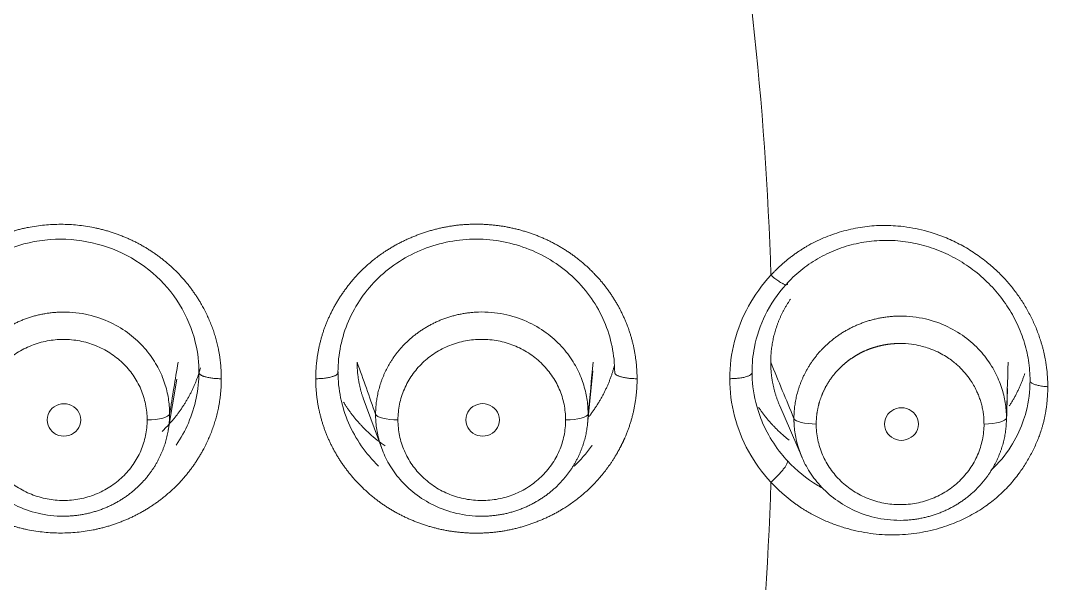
# Model space of a CAD drawing. Extents: x 19821 to 22981, y -91 to 2224.
# Drawn here: x 20782.71 to 20796.71, y 1210.34 to 1217.85 of the extents above; entities that cross this region are included whole.
import ezdxf

# ---------------------------------------------------------------- set-up
doc = ezdxf.new("R2010")
doc.units = 0
doc.header["$LTSCALE"] = 10
doc.header["$MEASUREMENT"] = 0
doc.layers.add('1', color=7, linetype='CONTINUOUS')

msp = doc.modelspace()

# ---------------------------------------------------------------- linework, layer by layer
at = {"layer": '1', "color": 7, "linetype": 'Continuous', "lineweight": 18}
for p, q in [((20784.676, 1212.382), (20784.79, 1213.069)), ((20790.282, 1212.462), (20790.354, 1213.176)), ((20795.883, 1212.498), (20795.896, 1212.944)), ((20787.281, 1212.815), (20787.531, 1212.14)), ((20792.852, 1212.712), (20793.15, 1212.018))]:
    msp.add_line(p, q, dxfattribs=at)
at = {"layer": '1', "color": 7, "linetype": 'Continuous', "lineweight": 13}
msp.add_line((20796.199, 1213.048), (20796.199, 1213.048), dxfattribs=at)
at = {"layer": '1', "color": 7, "linetype": 'Continuous', "lineweight": 18}
for centre, major_axis, ratio, start_param, end_param in [((20744.931, 1212.861), (62.577, 0), 0.961262, 0, 3.141593), ((20744.931, 1212.247), (-60.5, 0), 0.961262, 2.420581, 4.712389), ((20744.931, 1212.384), (60, 0), 0.961262, 4.72417, 7.853982), ((20744.931, 1212.384), (-59.925, 0), 0.961262, 1.570796, 4.712389), ((20744.931, 1212.543), (-59.925, 0), 0.961262, 3.141593, 3.819539), ((20784.394, 1212.605), (-0.3, 0), 0.275614, 1.570949, 3.096549), ((20787.747, 1212.605), (0.3, 0), 0.275662, 3.239289, 4.71218), ((20789.989, 1212.605), (-0.3, 0), 0.275613, 1.571309, 3.113978), ((20793.34, 1212.55), (0.3, 0), 0.275662, 3.254925, 4.71219), ((20795.583, 1212.55), (-0.3, 0), 0.275612, 1.571714, 3.133598)]:
    msp.add_ellipse(centre, major_axis=major_axis, ratio=ratio, start_param=start_param, end_param=end_param, dxfattribs=at)
at = {"layer": '1', "color": 7, "linetype": 'Continuous', "lineweight": 13}
for centre, major_axis, start_param, end_param in [((20744.931, 1212.247), (-59.425, 0), 1.570796, 4.70194), ((20744.931, 1212.247), (-57.948, 0), 1.579187, 4.712389), ((20744.931, 1212.291), (57.403, 0), 4.721079, 7.853982), ((20744.931, 1213.073), (-47.825, 0), 3.171657, 3.320968), ((20744.931, 1213.073), (-47.825, 0), 2.962217, 3.111528)]:
    msp.add_ellipse(centre, major_axis=major_axis, ratio=0.961262, start_param=start_param, end_param=end_param, dxfattribs=at)
for points, degree, knots in [([(20781.092, 1213.073), (20781.092, 1213.484), (20781.335, 1214.047), (20781.569, 1214.387), (20781.867, 1214.674), (20782.219, 1214.9), (20782.414, 1214.979), (20782.809, 1215.137), (20783.671, 1215.136), (20784.068, 1214.976), (20784.263, 1214.898), (20784.613, 1214.671), (20784.909, 1214.385), (20785.027, 1214.213), (20785.143, 1214.045), (20785.386, 1213.483), (20785.385, 1213.073)], 2, [0, 0, 0, 0.125, 0.1875, 0.25, 0.3125, 0.375, 0.375, 0.5, 0.625, 0.625, 0.6875, 0.75, 0.8125, 0.8125, 0.875, 1, 1, 1]), ([(20786.647, 1213.073), (20786.649, 1213.489), (20786.808, 1213.857), (20786.889, 1214.044), (20787.126, 1214.388), (20787.573, 1214.821), (20787.974, 1214.98), (20788.377, 1215.141), (20788.807, 1215.138), (20789.233, 1215.136), (20789.63, 1214.976), (20790.023, 1214.817), (20790.322, 1214.527), (20790.47, 1214.384), (20790.703, 1214.045), (20790.783, 1213.859), (20790.941, 1213.493), (20790.945, 1213.073)], 2, [0, 0, 0, 0.125, 0.125, 0.1875, 0.25, 0.375, 0.375, 0.5, 0.5, 0.625, 0.625, 0.75, 0.75, 0.8125, 0.875, 0.875, 1, 1, 1]), ([(20792.734, 1214.455), (20792.741, 1214.449), (20792.769, 1214.426), (20792.815, 1214.391), (20792.856, 1214.364), (20792.883, 1214.348), (20792.9, 1214.34), (20792.915, 1214.333), (20792.934, 1214.328), (20792.952, 1214.328), (20792.959, 1214.34), (20792.957, 1214.352), (20792.957, 1214.355)], 3, [0, 0, 0, 0, 0.050603, 0.200088, 0.349573, 0.424315, 0.499058, 0.5738, 0.648542, 0.798027, 0.947512, 1, 1, 1, 1]), ([(20782.155, 1212.522), (20782.155, 1212.593), (20782.162, 1212.663), (20782.191, 1212.801), (20782.212, 1212.869), (20782.268, 1212.999), (20782.303, 1213.061), (20782.384, 1213.179), (20782.431, 1213.233), (20782.535, 1213.333), (20782.592, 1213.378), (20782.713, 1213.456), (20782.778, 1213.489), (20782.914, 1213.543), (20782.984, 1213.564), (20783.128, 1213.591), (20783.201, 1213.598), (20783.348, 1213.598), (20783.421, 1213.591), (20783.565, 1213.564), (20783.635, 1213.543), (20783.771, 1213.489), (20783.836, 1213.456), (20783.957, 1213.378), (20784.014, 1213.333), (20784.118, 1213.233), (20784.165, 1213.179), (20784.246, 1213.061), (20784.281, 1212.999), (20784.337, 1212.869), (20784.358, 1212.801), (20784.387, 1212.663), (20784.394, 1212.593), (20784.394, 1212.522)], 3, [0, 0, 0, 0, 0.0625, 0.0625, 0.125, 0.125, 0.1875, 0.1875, 0.25, 0.25, 0.3125, 0.3125, 0.375, 0.375, 0.4375, 0.4375, 0.5, 0.5, 0.5625, 0.5625, 0.625, 0.625, 0.6875, 0.6875, 0.75, 0.75, 0.8125, 0.8125, 0.875, 0.875, 0.9375, 0.9375, 1, 1, 1, 1]), ([(20787.747, 1212.522), (20787.747, 1212.593), (20787.754, 1212.663), (20787.783, 1212.801), (20787.804, 1212.869), (20787.861, 1213), (20787.895, 1213.062), (20787.977, 1213.179), (20788.024, 1213.234), (20788.127, 1213.334), (20788.184, 1213.379), (20788.306, 1213.457), (20788.371, 1213.49), (20788.507, 1213.544), (20788.577, 1213.565), (20788.721, 1213.592), (20788.795, 1213.599), (20788.941, 1213.599), (20789.015, 1213.592), (20789.159, 1213.565), (20789.229, 1213.544), (20789.365, 1213.49), (20789.43, 1213.457), (20789.552, 1213.379), (20789.609, 1213.334), (20789.713, 1213.234), (20789.759, 1213.179), (20789.841, 1213.062), (20789.876, 1213), (20789.932, 1212.869), (20789.953, 1212.801), (20789.982, 1212.663), (20789.989, 1212.593), (20789.989, 1212.522)], 3, [0, 0, 0, 0, 0.0625, 0.0625, 0.125, 0.125, 0.1875, 0.1875, 0.25, 0.25, 0.3125, 0.3125, 0.375, 0.375, 0.4375, 0.4375, 0.5, 0.5, 0.5625, 0.5625, 0.625, 0.625, 0.6875, 0.6875, 0.75, 0.75, 0.8125, 0.8125, 0.875, 0.875, 0.9375, 0.9375, 1, 1, 1, 1]), ([(20793.34, 1212.467), (20793.34, 1212.472), (20793.34, 1212.483), (20793.34, 1212.5), (20793.341, 1212.516), (20793.342, 1212.532), (20793.343, 1212.548), (20793.345, 1212.564), (20793.346, 1212.58), (20793.348, 1212.596), (20793.35, 1212.611), (20793.352, 1212.627), (20793.355, 1212.642), (20793.358, 1212.657), (20793.361, 1212.673), (20793.364, 1212.688), (20793.367, 1212.703), (20793.371, 1212.718), (20793.375, 1212.732), (20793.379, 1212.747), (20793.383, 1212.761), (20793.387, 1212.776), (20793.392, 1212.79), (20793.397, 1212.804), (20793.402, 1212.818), (20793.407, 1212.832), (20793.412, 1212.846), (20793.417, 1212.859), (20793.423, 1212.873), (20793.429, 1212.886), (20793.434, 1212.899), (20793.441, 1212.912), (20793.447, 1212.925), (20793.453, 1212.938), (20793.459, 1212.95), (20793.466, 1212.963), (20793.473, 1212.975), (20793.48, 1212.987), (20793.487, 1212.999), (20793.494, 1213.011), (20793.501, 1213.022), (20793.508, 1213.034), (20793.516, 1213.045), (20793.523, 1213.057), (20793.531, 1213.068), (20793.539, 1213.078), (20793.546, 1213.089), (20793.554, 1213.1), (20793.562, 1213.11), (20793.571, 1213.121), (20793.579, 1213.131), (20793.587, 1213.141), (20793.595, 1213.151), (20793.604, 1213.16), (20793.612, 1213.17), (20793.621, 1213.179), (20793.629, 1213.188), (20793.638, 1213.198), (20793.647, 1213.207), (20793.655, 1213.215), (20793.664, 1213.224), (20793.673, 1213.232), (20793.682, 1213.241), (20793.691, 1213.249), (20793.7, 1213.257), (20793.709, 1213.265), (20793.718, 1213.273), (20793.727, 1213.28), (20793.736, 1213.288), (20793.745, 1213.295), (20793.754, 1213.303), (20793.763, 1213.31), (20793.773, 1213.317), (20793.782, 1213.323), (20793.791, 1213.33), (20793.8, 1213.337), (20793.809, 1213.343), (20793.819, 1213.349), (20793.828, 1213.355), (20793.837, 1213.361), (20793.846, 1213.367), (20793.856, 1213.373), (20793.865, 1213.379), (20793.874, 1213.384), (20793.883, 1213.389), (20793.892, 1213.395), (20793.901, 1213.4), (20793.911, 1213.405), (20793.92, 1213.41), (20793.929, 1213.415), (20793.938, 1213.419), (20793.947, 1213.424), (20793.956, 1213.428), (20793.965, 1213.433), (20793.974, 1213.437), (20793.983, 1213.441), (20793.992, 1213.445), (20794.001, 1213.449), (20794.01, 1213.453), (20794.018, 1213.456), (20794.027, 1213.46), (20794.036, 1213.463), (20794.045, 1213.467), (20794.053, 1213.47), (20794.062, 1213.473), (20794.07, 1213.476), (20794.079, 1213.479), (20794.087, 1213.482), (20794.096, 1213.485), (20794.104, 1213.488), (20794.113, 1213.49), (20794.121, 1213.493), (20794.129, 1213.495), (20794.137, 1213.498), (20794.145, 1213.5), (20794.153, 1213.502), (20794.161, 1213.505), (20794.169, 1213.507), (20794.177, 1213.509), (20794.185, 1213.511), (20794.193, 1213.512), (20794.201, 1213.514), (20794.208, 1213.516), (20794.216, 1213.518), (20794.223, 1213.519), (20794.231, 1213.521), (20794.238, 1213.522), (20794.245, 1213.524), (20794.253, 1213.525), (20794.26, 1213.526), (20794.267, 1213.528), (20794.274, 1213.529), (20794.281, 1213.53), (20794.288, 1213.531), (20794.295, 1213.532), (20794.302, 1213.533), (20794.308, 1213.534), (20794.315, 1213.535), (20794.322, 1213.535), (20794.328, 1213.536), (20794.335, 1213.537), (20794.341, 1213.538), (20794.347, 1213.538), (20794.353, 1213.539), (20794.36, 1213.539), (20794.366, 1213.54), (20794.372, 1213.54), (20794.378, 1213.541), (20794.383, 1213.541), (20794.389, 1213.542), (20794.395, 1213.542), (20794.401, 1213.542), (20794.406, 1213.543), (20794.412, 1213.543), (20794.417, 1213.543), (20794.422, 1213.543), (20794.428, 1213.543), (20794.433, 1213.543), (20794.438, 1213.544), (20794.443, 1213.544), (20794.448, 1213.544), (20794.453, 1213.544), (20794.508, 1213.544), (20794.603, 1213.538), (20794.726, 1213.515), (20794.816, 1213.489), (20794.902, 1213.459), (20794.986, 1213.421), (20795.073, 1213.372), (20795.144, 1213.323), (20795.202, 1213.278), (20795.293, 1213.196), (20795.393, 1213.077), (20795.469, 1212.944), (20795.509, 1212.855), (20795.531, 1212.795), (20795.55, 1212.733), (20795.565, 1212.668), (20795.576, 1212.601), (20795.581, 1212.547), (20795.583, 1212.509), (20795.583, 1212.487), (20795.583, 1212.474), (20795.584, 1212.467)], 3, [0, 0, 0, 0, 0.004835, 0.009648, 0.014439, 0.019209, 0.023957, 0.028683, 0.033387, 0.03807, 0.042731, 0.047371, 0.051989, 0.056585, 0.061159, 0.065712, 0.070243, 0.074752, 0.07924, 0.083705, 0.08815, 0.092572, 0.096973, 0.101352, 0.10571, 0.110045, 0.114359, 0.118652, 0.122922, 0.127171, 0.131398, 0.135604, 0.139788, 0.14395, 0.148091, 0.152209, 0.156306, 0.160382, 0.164435, 0.168467, 0.172478, 0.176466, 0.180433, 0.184378, 0.188302, 0.192204, 0.196084, 0.199942, 0.203779, 0.207594, 0.211387, 0.215159, 0.218909, 0.222637, 0.226344, 0.230029, 0.233692, 0.237333, 0.240953, 0.244551, 0.248128, 0.251682, 0.255215, 0.258727, 0.262216, 0.265684, 0.26913, 0.272555, 0.275958, 0.279339, 0.282698, 0.286036, 0.289352, 0.292646, 0.295919, 0.29917, 0.302399, 0.305606, 0.308792, 0.311956, 0.315099, 0.31822, 0.321319, 0.324396, 0.327452, 0.330486, 0.333498, 0.336488, 0.339457, 0.342404, 0.34533, 0.348234, 0.351116, 0.353976, 0.356815, 0.359632, 0.362427, 0.365201, 0.367953, 0.370683, 0.373391, 0.376078, 0.378743, 0.381387, 0.384009, 0.386609, 0.389187, 0.391744, 0.394279, 0.396792, 0.399283, 0.401753, 0.404201, 0.406628, 0.409033, 0.411416, 0.413777, 0.416117, 0.418435, 0.420731, 0.423006, 0.425258, 0.42749, 0.429699, 0.431887, 0.434053, 0.436197, 0.43832, 0.440421, 0.442501, 0.444558, 0.446594, 0.448608, 0.450601, 0.452572, 0.454521, 0.456448, 0.458354, 0.460238, 0.462101, 0.463941, 0.46576, 0.467558, 0.469333, 0.471087, 0.472819, 0.47453, 0.476219, 0.477886, 0.479531, 0.481155, 0.482757, 0.484337, 0.485896, 0.487433, 0.488948, 0.490442, 0.491913, 0.493364, 0.494792, 0.496199, 0.497584, 0.498947, 0.543046, 0.578523, 0.605373, 0.623592, 0.655951, 0.684558, 0.709409, 0.7305, 0.747828, 0.81577, 0.864409, 0.88261, 0.901285, 0.920434, 0.940055, 0.960146, 0.980706, 0.987795, 0.994227, 1, 1, 1, 1]), ([(20785.385, 1213.073), (20785.385, 1212.663), (20785.142, 1212.1), (20784.908, 1211.76), (20784.61, 1211.473), (20784.258, 1211.246), (20784.063, 1211.168), (20783.668, 1211.01), (20782.806, 1211.011), (20782.409, 1211.171), (20782.214, 1211.249), (20781.864, 1211.476), (20781.567, 1211.762), (20781.45, 1211.934), (20781.334, 1212.102), (20781.091, 1212.664), (20781.092, 1213.073)], 2, [0, 0, 0, 0.125, 0.1875, 0.25, 0.3125, 0.375, 0.375, 0.5, 0.625, 0.625, 0.6875, 0.75, 0.8125, 0.8125, 0.875, 1, 1, 1]), ([(20790.719, 1212.154), (20790.659, 1212.039), (20790.466, 1211.759), (20790.019, 1211.326), (20789.618, 1211.167), (20789.214, 1211.006), (20788.784, 1211.009), (20788.358, 1211.011), (20787.962, 1211.171), (20787.569, 1211.33), (20787.27, 1211.62), (20787.122, 1211.763), (20786.889, 1212.102), (20786.809, 1212.288), (20786.651, 1212.654), (20786.647, 1213.073)], 2, [0, 0, 0, 0.046309, 0.11967, 0.266392, 0.266392, 0.413113, 0.413113, 0.559835, 0.559835, 0.706557, 0.706557, 0.779917, 0.853278, 0.853278, 1, 1, 1]), ([(20792.184, 1213.073), (20792.203, 1213.073), (20792.222, 1213.074), (20792.262, 1213.076), (20792.282, 1213.078), (20792.321, 1213.082), (20792.34, 1213.085), (20792.376, 1213.092), (20792.393, 1213.096), (20792.423, 1213.106), (20792.436, 1213.111), (20792.457, 1213.121), (20792.466, 1213.127), (20792.478, 1213.138), (20792.482, 1213.144), (20792.485, 1213.155), (20792.485, 1213.16), (20792.482, 1213.165)], 3, [0, 0, 0, 0, 0.125, 0.125, 0.25, 0.25, 0.375, 0.375, 0.5, 0.5, 0.625, 0.625, 0.75, 0.75, 0.875, 0.875, 1, 1, 1, 1]), ([(20796.436, 1212.966), (20796.43, 1212.966), (20796.399, 1212.969), (20796.359, 1212.973), (20796.321, 1212.98), (20796.295, 1212.986), (20796.273, 1212.992), (20796.244, 1213.002), (20796.214, 1213.018), (20796.2, 1213.035), (20796.199, 1213.045), (20796.199, 1213.048)], 3, [0, 0, 0, 0, 0.039631, 0.219096, 0.308828, 0.398561, 0.488293, 0.578025, 0.75749, 0.936955, 1, 1, 1, 1]), ([(20784.394, 1212.522), (20784.394, 1212.452), (20784.387, 1212.381), (20784.358, 1212.243), (20784.337, 1212.175), (20784.281, 1212.045), (20784.246, 1211.983), (20784.165, 1211.866), (20784.118, 1211.811), (20784.014, 1211.711), (20783.957, 1211.667), (20783.836, 1211.588), (20783.771, 1211.555), (20783.635, 1211.501), (20783.565, 1211.48), (20783.421, 1211.453), (20783.348, 1211.446), (20783.201, 1211.446), (20783.128, 1211.453), (20782.984, 1211.48), (20782.914, 1211.501), (20782.778, 1211.555), (20782.713, 1211.588), (20782.592, 1211.667), (20782.535, 1211.711), (20782.431, 1211.811), (20782.384, 1211.866), (20782.303, 1211.983), (20782.268, 1212.045), (20782.212, 1212.175), (20782.191, 1212.243), (20782.162, 1212.381), (20782.155, 1212.452), (20782.155, 1212.522)], 3, [0, 0, 0, 0, 0.0625, 0.0625, 0.125, 0.125, 0.1875, 0.1875, 0.25, 0.25, 0.3125, 0.3125, 0.375, 0.375, 0.4375, 0.4375, 0.5, 0.5, 0.5625, 0.5625, 0.625, 0.625, 0.6875, 0.6875, 0.75, 0.75, 0.8125, 0.8125, 0.875, 0.875, 0.9375, 0.9375, 1, 1, 1, 1]), ([(20789.989, 1212.522), (20789.989, 1212.452), (20789.982, 1212.381), (20789.953, 1212.243), (20789.932, 1212.175), (20789.876, 1212.045), (20789.841, 1211.982), (20789.759, 1211.865), (20789.713, 1211.81), (20789.609, 1211.711), (20789.552, 1211.666), (20789.43, 1211.587), (20789.365, 1211.554), (20789.229, 1211.5), (20789.159, 1211.479), (20789.015, 1211.452), (20788.941, 1211.445), (20788.795, 1211.445), (20788.721, 1211.452), (20788.577, 1211.479), (20788.507, 1211.5), (20788.371, 1211.554), (20788.306, 1211.587), (20788.184, 1211.666), (20788.127, 1211.711), (20788.024, 1211.81), (20787.977, 1211.865), (20787.895, 1211.982), (20787.861, 1212.045), (20787.804, 1212.175), (20787.783, 1212.243), (20787.754, 1212.381), (20787.747, 1212.452), (20787.747, 1212.522)], 3, [0, 0, 0, 0, 0.0625, 0.0625, 0.125, 0.125, 0.1875, 0.1875, 0.25, 0.25, 0.3125, 0.3125, 0.375, 0.375, 0.4375, 0.4375, 0.5, 0.5, 0.5625, 0.5625, 0.625, 0.625, 0.6875, 0.6875, 0.75, 0.75, 0.8125, 0.8125, 0.875, 0.875, 0.9375, 0.9375, 1, 1, 1, 1]), ([(20791.474, 1173.221), (20792.703, 1174.565), (20793.869, 1175.963), (20796.065, 1178.852), (20797.095, 1180.345), (20799.012, 1183.413), (20799.898, 1184.989), (20801.52, 1188.21), (20802.255, 1189.856), (20803.568, 1193.205), (20804.147, 1194.908), (20805.141, 1198.357), (20805.557, 1200.103), (20806.225, 1203.623), (20806.476, 1205.398), (20806.811, 1208.963), (20806.895, 1210.752), (20806.895, 1212.542)], 3, [0, 0, 0, 0, 0.125, 0.125, 0.25, 0.25, 0.375, 0.375, 0.5, 0.5, 0.625, 0.625, 0.75, 0.75, 0.875, 0.875, 1, 1, 1, 1]), ([(20792.957, 1211.974), (20792.927, 1212.006), (20792.824, 1212.125), (20792.711, 1212.296), (20792.641, 1212.442), (20792.623, 1212.485)], 3, [0, 0, 0, 0, 0.209672, 0.765735, 1, 1, 1, 1]), ([(20795.584, 1212.467), (20795.583, 1212.397), (20795.576, 1212.326), (20795.547, 1212.188), (20795.526, 1212.12), (20795.47, 1211.99), (20795.435, 1211.927), (20795.353, 1211.81), (20795.306, 1211.755), (20795.203, 1211.656), (20795.146, 1211.611), (20795.023, 1211.532), (20794.958, 1211.499), (20794.823, 1211.445), (20794.752, 1211.424), (20794.608, 1211.397), (20794.535, 1211.39), (20794.388, 1211.39), (20794.315, 1211.397), (20794.171, 1211.424), (20794.101, 1211.445), (20793.965, 1211.499), (20793.9, 1211.532), (20793.778, 1211.611), (20793.721, 1211.656), (20793.617, 1211.755), (20793.57, 1211.81), (20793.489, 1211.927), (20793.454, 1211.99), (20793.398, 1212.12), (20793.376, 1212.188), (20793.347, 1212.326), (20793.34, 1212.397), (20793.34, 1212.467)], 3, [0, 0, 0, 0, 0.0625, 0.0625, 0.125, 0.125, 0.1875, 0.1875, 0.25, 0.25, 0.3125, 0.3125, 0.375, 0.375, 0.4375, 0.4375, 0.5, 0.5, 0.5625, 0.5625, 0.625, 0.625, 0.6875, 0.6875, 0.75, 0.75, 0.8125, 0.8125, 0.875, 0.875, 0.9375, 0.9375, 1, 1, 1, 1]), ([(20796.1, 1212.485), (20796.06, 1212.373), (20795.945, 1212.142), (20795.779, 1211.943), (20795.679, 1211.849)], 3, [0, 0, 0, 0, 0.465206, 1, 1, 1, 1]), ([(20796.312, 1212.28), (20796.306, 1212.266), (20796.29, 1212.227), (20796.262, 1212.164), (20796.214, 1212.066), (20796.147, 1211.947), (20796.066, 1211.825), (20795.989, 1211.725), (20795.919, 1211.645), (20795.846, 1211.568), (20795.769, 1211.497), (20795.688, 1211.43), (20795.599, 1211.364), (20795.502, 1211.301), (20795.396, 1211.241), (20795.287, 1211.187), (20795.174, 1211.139), (20795.048, 1211.093), (20794.91, 1211.053), (20794.76, 1211.02), (20794.608, 1210.997), (20794.454, 1210.986), (20794.299, 1210.984), (20794.142, 1210.994), (20793.987, 1211.016), (20793.831, 1211.048), (20793.677, 1211.092), (20793.525, 1211.146), (20793.379, 1211.21), (20793.272, 1211.267), (20793.199, 1211.31), (20793.16, 1211.334), (20793.121, 1211.359), (20793.083, 1211.385), (20793.045, 1211.412), (20793.008, 1211.44), (20792.972, 1211.469), (20792.936, 1211.498), (20792.901, 1211.528), (20792.866, 1211.559), (20792.832, 1211.591), (20792.799, 1211.624), (20792.766, 1211.657), (20792.745, 1211.68), (20792.734, 1211.692)], 3, [0, 0, 0, 0, 0.010976, 0.030102, 0.049618, 0.089178, 0.128595, 0.154294, 0.179696, 0.204868, 0.229878, 0.254797, 0.279694, 0.308233, 0.336702, 0.365196, 0.393807, 0.422626, 0.458302, 0.493524, 0.528477, 0.563348, 0.599093, 0.634564, 0.669968, 0.70551, 0.74226, 0.778589, 0.814704, 0.850815, 0.86142, 0.872011, 0.882592, 0.89317, 0.90375, 0.914338, 0.92494, 0.93556, 0.946206, 0.956882, 0.967594, 0.978347, 0.989148, 1, 1, 1, 1]), ([(20790.342, 1212.184), (20790.339, 1212.18), (20790.336, 1212.176), (20790.266, 1212.075), (20790.189, 1211.985), (20790.104, 1211.903)], 3, [0, 0, 0, 0, 0.038923, 0.038923, 1, 1, 1, 1]), ([(20792.734, 1211.692), (20792.748, 1211.703), (20792.763, 1211.716), (20792.792, 1211.744), (20792.807, 1211.758), (20792.836, 1211.788), (20792.85, 1211.803), (20792.877, 1211.833), (20792.889, 1211.848), (20792.911, 1211.876), (20792.921, 1211.889), (20792.937, 1211.913), (20792.943, 1211.924), (20792.953, 1211.943), (20792.955, 1211.952), (20792.958, 1211.965), (20792.958, 1211.97), (20792.957, 1211.974)], 3, [0, 0, 0, 0, 0.125, 0.125, 0.25, 0.25, 0.375, 0.375, 0.5, 0.5, 0.625, 0.625, 0.75, 0.75, 0.875, 0.875, 1, 1, 1, 1]), ([(20793.434, 1211.604), (20793.409, 1211.618), (20793.233, 1211.719), (20793.074, 1211.848), (20792.957, 1211.974)], 3, [0, 0, 0, 0, 0.139118, 1, 1, 1, 1])]:
    msp.add_open_spline(points, degree=degree, knots=knots, dxfattribs=at)
at = {"layer": '1', "color": 7, "linetype": 'Continuous', "lineweight": 18}
for points, degree, knots in [([(20792.734, 1214.455), (20792.74, 1214.461), (20792.751, 1214.473), (20792.767, 1214.491), (20792.784, 1214.508), (20792.801, 1214.525), (20792.818, 1214.542), (20792.836, 1214.559), (20792.853, 1214.575), (20792.871, 1214.591), (20792.888, 1214.607), (20792.906, 1214.623), (20792.925, 1214.638), (20792.943, 1214.654), (20792.961, 1214.669), (20792.98, 1214.683), (20792.998, 1214.698), (20793.017, 1214.712), (20793.036, 1214.726), (20793.056, 1214.74), (20793.075, 1214.754), (20793.095, 1214.767), (20793.114, 1214.78), (20793.134, 1214.793), (20793.154, 1214.806), (20793.174, 1214.819), (20793.195, 1214.831), (20793.244, 1214.86), (20793.325, 1214.903), (20793.438, 1214.955), (20793.556, 1215.001), (20793.677, 1215.04), (20793.8, 1215.072), (20793.925, 1215.096), (20794.051, 1215.113), (20794.177, 1215.121), (20794.305, 1215.122), (20794.496, 1215.111), (20794.751, 1215.07), (20795.025, 1214.982), (20795.254, 1214.876), (20795.442, 1214.766), (20795.604, 1214.649), (20795.742, 1214.53), (20795.857, 1214.414), (20795.964, 1214.29), (20796.061, 1214.159), (20796.147, 1214.022), (20796.223, 1213.88), (20796.288, 1213.734), (20796.329, 1213.62), (20796.353, 1213.54), (20796.366, 1213.497), (20796.377, 1213.454), (20796.387, 1213.41), (20796.396, 1213.367), (20796.405, 1213.323), (20796.412, 1213.279), (20796.418, 1213.234), (20796.424, 1213.19), (20796.428, 1213.146), (20796.432, 1213.101), (20796.434, 1213.056), (20796.436, 1213.011), (20796.436, 1212.981), (20796.436, 1212.966)], 3, [0, 0, 0, 0, 0.004807, 0.009601, 0.014383, 0.019152, 0.023911, 0.028658, 0.033396, 0.038124, 0.042843, 0.047554, 0.052258, 0.056955, 0.061646, 0.066331, 0.071011, 0.075687, 0.08036, 0.08503, 0.089697, 0.094363, 0.099029, 0.103694, 0.10836, 0.113027, 0.117696, 0.122367, 0.146917, 0.171462, 0.196092, 0.220896, 0.245962, 0.270764, 0.295479, 0.320201, 0.345027, 0.370053, 0.431923, 0.494707, 0.536839, 0.578836, 0.621114, 0.653048, 0.684788, 0.716513, 0.748397, 0.780159, 0.811676, 0.843107, 0.87461, 0.883534, 0.892447, 0.901354, 0.910257, 0.919162, 0.928072, 0.936991, 0.945922, 0.954871, 0.96384, 0.972834, 0.981856, 0.99091, 1, 1, 1, 1]), ([(20781.391, 1213.163), (20781.391, 1213.169), (20781.392, 1213.349), (20781.451, 1213.71), (20781.701, 1214.197), (20782.098, 1214.595), (20782.602, 1214.859), (20783.165, 1214.964), (20783.735, 1214.9), (20784.259, 1214.674), (20784.687, 1214.307), (20784.98, 1213.831), (20785.077, 1213.43), (20785.086, 1213.204), (20785.086, 1213.16)], 3, [0, 0, 0, 0, 0.003335, 0.09688, 0.194287, 0.29208, 0.389813, 0.487565, 0.585304, 0.683069, 0.780755, 0.878515, 0.976516, 1, 1, 1, 1]), ([(20786.945, 1213.164), (20786.945, 1213.281), (20786.957, 1213.397), (20787.005, 1213.625), (20787.04, 1213.737), (20787.133, 1213.951), (20787.19, 1214.055), (20787.325, 1214.248), (20787.402, 1214.338), (20787.573, 1214.502), (20787.667, 1214.576), (20787.869, 1214.705), (20787.976, 1214.76), (20788.2, 1214.848), (20788.316, 1214.882), (20788.554, 1214.927), (20788.675, 1214.938), (20788.917, 1214.938), (20789.038, 1214.926), (20789.275, 1214.881), (20789.391, 1214.846), (20789.615, 1214.757), (20789.722, 1214.702), (20789.924, 1214.572), (20790.018, 1214.498), (20790.189, 1214.333), (20790.266, 1214.243), (20790.401, 1214.049), (20790.458, 1213.946), (20790.551, 1213.731), (20790.586, 1213.619), (20790.633, 1213.391), (20790.645, 1213.275), (20790.645, 1213.158)], 3, [0, 0, 0, 0, 0.0625, 0.0625, 0.125, 0.125, 0.1875, 0.1875, 0.25, 0.25, 0.3125, 0.3125, 0.375, 0.375, 0.4375, 0.4375, 0.5, 0.5, 0.5625, 0.5625, 0.625, 0.625, 0.6875, 0.6875, 0.75, 0.75, 0.8125, 0.8125, 0.875, 0.875, 0.9375, 0.9375, 1, 1, 1, 1]), ([(20792.957, 1214.355), (20793.019, 1214.422), (20793.087, 1214.484), (20793.232, 1214.597), (20793.308, 1214.648), (20793.47, 1214.738), (20793.554, 1214.777), (20793.728, 1214.841), (20793.817, 1214.866), (20793.999, 1214.904), (20794.092, 1214.915), (20794.278, 1214.924), (20794.372, 1214.922), (20794.558, 1214.903), (20794.651, 1214.886), (20794.832, 1214.84), (20794.922, 1214.81), (20795.095, 1214.738), (20795.179, 1214.696), (20795.34, 1214.599), (20795.417, 1214.546), (20795.563, 1214.427), (20795.632, 1214.363), (20795.759, 1214.226), (20795.817, 1214.153), (20795.923, 1214), (20795.97, 1213.92), (20796.052, 1213.754), (20796.086, 1213.669), (20796.142, 1213.495), (20796.163, 1213.406), (20796.192, 1213.227), (20796.199, 1213.137), (20796.199, 1213.048)], 3, [0, 0, 0, 0, 0.0625, 0.0625, 0.125, 0.125, 0.1875, 0.1875, 0.25, 0.25, 0.3125, 0.3125, 0.375, 0.375, 0.4375, 0.4375, 0.5, 0.5, 0.5625, 0.5625, 0.625, 0.625, 0.6875, 0.6875, 0.75, 0.75, 0.8125, 0.8125, 0.875, 0.875, 0.9375, 0.9375, 1, 1, 1, 1]), ([(20792.482, 1213.165), (20792.482, 1213.274), (20792.507, 1213.535), (20792.643, 1213.941), (20792.829, 1214.216), (20792.949, 1214.346), (20792.957, 1214.355)], 3, [0, 0, 0, 0, 0.250462, 0.600769, 0.972918, 1, 1, 1, 1]), ([(20792.731, 1213.294), (20792.731, 1213.306), (20792.732, 1213.331), (20792.733, 1213.369), (20792.736, 1213.406), (20792.739, 1213.444), (20792.743, 1213.481), (20792.749, 1213.519), (20792.755, 1213.556), (20792.762, 1213.593), (20792.77, 1213.63), (20792.78, 1213.667), (20792.79, 1213.704), (20792.801, 1213.741), (20792.813, 1213.778), (20792.827, 1213.814), (20792.841, 1213.85), (20792.856, 1213.886), (20792.872, 1213.921), (20792.889, 1213.956), (20792.907, 1213.991), (20792.926, 1214.025), (20792.946, 1214.059), (20792.967, 1214.093), (20792.984, 1214.118), (20792.994, 1214.133), (20792.996, 1214.136)], 3, [0, 0, 0, 0, 0.041859, 0.083811, 0.125855, 0.167993, 0.210222, 0.252545, 0.29496, 0.337468, 0.380069, 0.422762, 0.465547, 0.508425, 0.551396, 0.594459, 0.637615, 0.680863, 0.724204, 0.767637, 0.811162, 0.85478, 0.89849, 0.942292, 0.986186, 1, 1, 1, 1]), ([(20784.694, 1212.601), (20784.694, 1212.607), (20784.694, 1212.618), (20784.693, 1212.635), (20784.693, 1212.652), (20784.692, 1212.669), (20784.688, 1212.747), (20784.667, 1212.89), (20784.603, 1213.099), (20784.495, 1213.311), (20784.339, 1213.516), (20784.13, 1213.701), (20783.87, 1213.851), (20783.564, 1213.948), (20783.323, 1213.968), (20783.171, 1213.96), (20783.112, 1213.955), (20783.055, 1213.947), (20782.998, 1213.937), (20782.942, 1213.925), (20782.887, 1213.912), (20782.833, 1213.896), (20782.78, 1213.878), (20782.729, 1213.858), (20782.679, 1213.837), (20782.63, 1213.814), (20782.583, 1213.79), (20782.537, 1213.764), (20782.492, 1213.737), (20782.45, 1213.709), (20782.408, 1213.679), (20782.368, 1213.648), (20782.33, 1213.617), (20782.294, 1213.584), (20782.258, 1213.551), (20782.225, 1213.517), (20782.193, 1213.482), (20782.163, 1213.446), (20782.134, 1213.41), (20782.107, 1213.374), (20782.081, 1213.337), (20782.057, 1213.299), (20782.035, 1213.262), (20782.014, 1213.224), (20781.994, 1213.186), (20781.976, 1213.148), (20781.959, 1213.11), (20781.944, 1213.072), (20781.93, 1213.034), (20781.917, 1212.996), (20781.906, 1212.958), (20781.896, 1212.921), (20781.887, 1212.884), (20781.879, 1212.847), (20781.873, 1212.81), (20781.868, 1212.774), (20781.863, 1212.738), (20781.86, 1212.702), (20781.858, 1212.667), (20781.856, 1212.633), (20781.856, 1212.61), (20781.856, 1212.598)], 3, [0, 0, 0, 0, 0.00393, 0.007893, 0.011888, 0.015916, 0.019977, 0.066373, 0.117006, 0.171871, 0.230967, 0.29429, 0.361837, 0.433604, 0.509587, 0.522943, 0.53618, 0.549297, 0.562294, 0.575172, 0.587929, 0.600567, 0.613085, 0.625483, 0.637761, 0.649919, 0.661958, 0.673877, 0.685676, 0.697355, 0.708914, 0.720353, 0.731673, 0.742873, 0.753953, 0.764913, 0.775754, 0.786475, 0.797076, 0.807557, 0.817918, 0.82816, 0.838282, 0.848284, 0.858166, 0.867929, 0.877572, 0.887095, 0.896498, 0.905782, 0.914946, 0.92399, 0.932915, 0.941719, 0.950404, 0.95897, 0.967415, 0.975741, 0.983947, 0.992033, 1, 1, 1, 1]), ([(20790.289, 1212.603), (20790.289, 1212.608), (20790.289, 1212.619), (20790.289, 1212.636), (20790.288, 1212.653), (20790.287, 1212.67), (20790.283, 1212.747), (20790.263, 1212.889), (20790.199, 1213.096), (20790.093, 1213.308), (20789.937, 1213.513), (20789.729, 1213.699), (20789.468, 1213.85), (20789.161, 1213.949), (20788.918, 1213.969), (20788.765, 1213.961), (20788.707, 1213.956), (20788.649, 1213.948), (20788.592, 1213.938), (20788.536, 1213.926), (20788.481, 1213.912), (20788.427, 1213.896), (20788.374, 1213.878), (20788.323, 1213.859), (20788.272, 1213.838), (20788.224, 1213.815), (20788.176, 1213.79), (20788.13, 1213.764), (20788.086, 1213.737), (20788.043, 1213.709), (20788.002, 1213.679), (20787.962, 1213.649), (20787.924, 1213.617), (20787.887, 1213.584), (20787.852, 1213.551), (20787.818, 1213.516), (20787.786, 1213.481), (20787.756, 1213.446), (20787.727, 1213.41), (20787.7, 1213.373), (20787.674, 1213.336), (20787.65, 1213.299), (20787.628, 1213.261), (20787.607, 1213.223), (20787.587, 1213.185), (20787.569, 1213.147), (20787.552, 1213.109), (20787.537, 1213.071), (20787.523, 1213.033), (20787.51, 1212.995), (20787.499, 1212.957), (20787.489, 1212.92), (20787.48, 1212.883), (20787.472, 1212.846), (20787.466, 1212.809), (20787.46, 1212.772), (20787.456, 1212.736), (20787.452, 1212.701), (20787.45, 1212.666), (20787.449, 1212.631), (20787.449, 1212.608), (20787.448, 1212.597)], 3, [0, 0, 0, 0, 0.003927, 0.007866, 0.011819, 0.015784, 0.019761, 0.065642, 0.11591, 0.170563, 0.229597, 0.293009, 0.360795, 0.432949, 0.509466, 0.522824, 0.536063, 0.549181, 0.56218, 0.575059, 0.587818, 0.600458, 0.612977, 0.625377, 0.637656, 0.649816, 0.661857, 0.673777, 0.685578, 0.697258, 0.70882, 0.720261, 0.731582, 0.742784, 0.753866, 0.764829, 0.775671, 0.786394, 0.796998, 0.807481, 0.817845, 0.828089, 0.838214, 0.848218, 0.858104, 0.867869, 0.877515, 0.887041, 0.896448, 0.905735, 0.914902, 0.92395, 0.932879, 0.941687, 0.950376, 0.958946, 0.967396, 0.975726, 0.983937, 0.992028, 1, 1, 1, 1]), ([(20795.883, 1212.549), (20795.883, 1212.555), (20795.883, 1212.566), (20795.883, 1212.582), (20795.882, 1212.599), (20795.882, 1212.615), (20795.877, 1212.692), (20795.857, 1212.833), (20795.794, 1213.04), (20795.688, 1213.252), (20795.533, 1213.457), (20795.325, 1213.644), (20795.064, 1213.795), (20794.757, 1213.894), (20794.513, 1213.914), (20794.36, 1213.906), (20794.301, 1213.9), (20794.243, 1213.893), (20794.186, 1213.883), (20794.13, 1213.871), (20794.075, 1213.857), (20794.021, 1213.841), (20793.969, 1213.823), (20793.917, 1213.803), (20793.867, 1213.782), (20793.818, 1213.759), (20793.771, 1213.735), (20793.725, 1213.709), (20793.68, 1213.682), (20793.637, 1213.653), (20793.596, 1213.624), (20793.556, 1213.593), (20793.518, 1213.561), (20793.481, 1213.528), (20793.446, 1213.495), (20793.412, 1213.461), (20793.38, 1213.426), (20793.35, 1213.39), (20793.321, 1213.354), (20793.294, 1213.317), (20793.268, 1213.28), (20793.244, 1213.243), (20793.222, 1213.205), (20793.201, 1213.167), (20793.181, 1213.129), (20793.163, 1213.091), (20793.146, 1213.053), (20793.131, 1213.015), (20793.117, 1212.977), (20793.104, 1212.939), (20793.093, 1212.901), (20793.082, 1212.864), (20793.074, 1212.826), (20793.066, 1212.789), (20793.059, 1212.753), (20793.054, 1212.716), (20793.049, 1212.68), (20793.046, 1212.645), (20793.044, 1212.609), (20793.042, 1212.575), (20793.042, 1212.552), (20793.042, 1212.54)], 3, [0, 0, 0, 0, 0.003868, 0.007742, 0.011622, 0.015507, 0.019397, 0.06511, 0.115266, 0.16986, 0.228891, 0.292354, 0.360244, 0.432556, 0.509282, 0.522646, 0.535891, 0.549015, 0.562019, 0.574904, 0.587668, 0.600313, 0.612837, 0.625242, 0.637526, 0.649691, 0.661736, 0.673661, 0.685466, 0.697151, 0.708716, 0.720162, 0.731487, 0.742693, 0.753779, 0.764745, 0.775591, 0.786318, 0.796924, 0.807411, 0.817779, 0.828026, 0.838154, 0.848162, 0.858051, 0.867819, 0.877469, 0.886998, 0.896408, 0.905698, 0.914869, 0.92392, 0.932851, 0.941663, 0.950356, 0.958928, 0.967382, 0.975716, 0.98393, 0.992025, 1, 1, 1, 1]), ([(20784.593, 1212.368), (20784.611, 1212.385), (20784.633, 1212.407), (20784.66, 1212.436), (20784.676, 1212.452), (20784.691, 1212.469), (20784.707, 1212.486), (20784.721, 1212.503), (20784.736, 1212.52), (20784.751, 1212.537), (20784.765, 1212.555), (20784.779, 1212.573), (20784.793, 1212.59), (20784.806, 1212.608), (20784.819, 1212.626), (20784.833, 1212.644), (20784.845, 1212.663), (20784.858, 1212.681), (20784.87, 1212.7), (20784.882, 1212.718), (20784.894, 1212.737), (20784.906, 1212.756), (20784.917, 1212.775), (20784.929, 1212.794), (20784.939, 1212.813), (20784.95, 1212.832), (20784.961, 1212.852), (20784.971, 1212.871), (20784.981, 1212.891), (20784.99, 1212.91), (20785, 1212.93), (20785.009, 1212.95), (20785.018, 1212.97), (20785.027, 1212.99), (20785.035, 1213.01), (20785.044, 1213.03), (20785.051, 1213.05), (20785.059, 1213.07), (20785.067, 1213.091), (20785.074, 1213.111), (20785.081, 1213.131), (20785.088, 1213.152), (20785.094, 1213.172), (20785.1, 1213.193), (20785.105, 1213.208), (20785.107, 1213.216), (20785.108, 1213.218)], 3, [0, 0, 0, 0, 0.07167, 0.094156, 0.116618, 0.139056, 0.161469, 0.183858, 0.206223, 0.228564, 0.250881, 0.273173, 0.295441, 0.317685, 0.339905, 0.362101, 0.384272, 0.406419, 0.428542, 0.450641, 0.472716, 0.494766, 0.516793, 0.538795, 0.560773, 0.582727, 0.604657, 0.626562, 0.648444, 0.670302, 0.692135, 0.713944, 0.735729, 0.75749, 0.779227, 0.80094, 0.822629, 0.844293, 0.865934, 0.887551, 0.909143, 0.930711, 0.952256, 0.973776, 0.995272, 1, 1, 1, 1]), ([(20787.292, 1212.785), (20787.29, 1212.79), (20787.286, 1212.801), (20787.28, 1212.819), (20787.274, 1212.838), (20787.267, 1212.858), (20787.262, 1212.877), (20787.256, 1212.897), (20787.25, 1212.916), (20787.245, 1212.936), (20787.24, 1212.956), (20787.236, 1212.976), (20787.232, 1212.995), (20787.228, 1213.015), (20787.224, 1213.035), (20787.22, 1213.055), (20787.217, 1213.075), (20787.214, 1213.095), (20787.212, 1213.115), (20787.209, 1213.135), (20787.207, 1213.155), (20787.206, 1213.174), (20787.204, 1213.194), (20787.203, 1213.214), (20787.202, 1213.234), (20787.201, 1213.254), (20787.201, 1213.274), (20787.201, 1213.287), (20787.201, 1213.294)], 3, [0, 0, 0, 0, 0.028373, 0.067782, 0.107145, 0.146464, 0.185737, 0.224965, 0.264147, 0.303285, 0.342377, 0.381423, 0.420424, 0.45938, 0.498291, 0.537156, 0.575976, 0.614751, 0.65348, 0.692164, 0.730802, 0.769395, 0.807943, 0.846445, 0.884902, 0.923313, 0.961679, 1, 1, 1, 1]), ([(20790.3, 1212.566), (20790.304, 1212.571), (20790.313, 1212.583), (20790.327, 1212.601), (20790.341, 1212.62), (20790.354, 1212.638), (20790.368, 1212.658), (20790.381, 1212.677), (20790.394, 1212.696), (20790.407, 1212.716), (20790.419, 1212.735), (20790.431, 1212.755), (20790.443, 1212.775), (20790.455, 1212.795), (20790.466, 1212.815), (20790.477, 1212.835), (20790.488, 1212.855), (20790.499, 1212.875), (20790.509, 1212.896), (20790.519, 1212.916), (20790.529, 1212.937), (20790.538, 1212.958), (20790.548, 1212.978), (20790.557, 1212.999), (20790.565, 1213.02), (20790.574, 1213.041), (20790.582, 1213.062), (20790.59, 1213.084), (20790.597, 1213.105), (20790.605, 1213.126), (20790.612, 1213.147), (20790.618, 1213.169), (20790.625, 1213.19), (20790.631, 1213.212), (20790.637, 1213.231), (20790.64, 1213.244), (20790.641, 1213.249)], 3, [0, 0, 0, 0, 0.026841, 0.057159, 0.087439, 0.117683, 0.14789, 0.17806, 0.208193, 0.23829, 0.26835, 0.298374, 0.32836, 0.35831, 0.388224, 0.4181, 0.44794, 0.477744, 0.507511, 0.537241, 0.566935, 0.596593, 0.626213, 0.655798, 0.685346, 0.714857, 0.744332, 0.773771, 0.803173, 0.832539, 0.861869, 0.891162, 0.920419, 0.949639, 0.978824, 1, 1, 1, 1]), ([(20792.851, 1212.713), (20792.85, 1212.715), (20792.847, 1212.724), (20792.84, 1212.739), (20792.833, 1212.758), (20792.825, 1212.778), (20792.818, 1212.797), (20792.811, 1212.817), (20792.805, 1212.836), (20792.798, 1212.856), (20792.792, 1212.875), (20792.787, 1212.895), (20792.781, 1212.915), (20792.776, 1212.934), (20792.771, 1212.954), (20792.767, 1212.974), (20792.762, 1212.994), (20792.758, 1213.014), (20792.755, 1213.034), (20792.751, 1213.054), (20792.748, 1213.074), (20792.745, 1213.094), (20792.742, 1213.114), (20792.74, 1213.134), (20792.738, 1213.154), (20792.736, 1213.174), (20792.735, 1213.194), (20792.734, 1213.214), (20792.733, 1213.234), (20792.732, 1213.254), (20792.731, 1213.274), (20792.731, 1213.287), (20792.731, 1213.294)], 3, [0, 0, 0, 0, 0.013404, 0.047979, 0.082515, 0.117012, 0.151469, 0.185886, 0.220263, 0.254601, 0.2889, 0.323158, 0.357377, 0.391557, 0.425697, 0.459797, 0.493857, 0.527878, 0.561859, 0.5958, 0.629702, 0.663564, 0.697386, 0.731169, 0.764912, 0.798615, 0.832278, 0.865902, 0.899486, 0.93303, 0.966535, 1, 1, 1, 1]), ([(20785.086, 1213.16), (20785.086, 1213.044), (20785.074, 1212.928), (20785.027, 1212.7), (20784.991, 1212.588), (20784.901, 1212.378), (20784.846, 1212.279), (20784.782, 1212.185)], 3, [0, 0, 0, 0, 0.337809, 0.337809, 0.675618, 0.675618, 1, 1, 1, 1]), ([(20787.488, 1211.906), (20787.488, 1211.906), (20787.488, 1211.906), (20787.402, 1211.989), (20787.325, 1212.079), (20787.19, 1212.273), (20787.133, 1212.376), (20787.04, 1212.591), (20787.005, 1212.703), (20786.957, 1212.931), (20786.945, 1213.048), (20786.945, 1213.164)], 3, [0, 0, 0, 0, 0.000063, 0.000063, 0.250047, 0.250047, 0.500031, 0.500031, 0.750016, 0.750016, 1, 1, 1, 1]), ([(20790.945, 1213.073), (20790.943, 1212.658), (20790.784, 1212.29), (20790.754, 1212.221), (20790.719, 1212.154)], 2, [0, 0, 0, 0.844327, 0.844327, 1, 1, 1]), ([(20792.623, 1212.485), (20792.592, 1212.557), (20792.519, 1212.763), (20792.484, 1212.995), (20792.482, 1213.15), (20792.482, 1213.165)], 3, [0, 0, 0, 0, 0.333198, 0.934195, 1, 1, 1, 1]), ([(20795.922, 1212.709), (20795.924, 1212.712), (20795.929, 1212.72), (20795.939, 1212.736), (20795.951, 1212.755), (20795.963, 1212.775), (20795.975, 1212.795), (20795.986, 1212.815), (20795.997, 1212.835), (20796.008, 1212.855), (20796.018, 1212.876), (20796.028, 1212.896), (20796.038, 1212.917), (20796.048, 1212.937), (20796.057, 1212.958), (20796.067, 1212.979), (20796.076, 1213), (20796.084, 1213.02), (20796.093, 1213.041), (20796.101, 1213.062), (20796.108, 1213.084), (20796.116, 1213.105), (20796.123, 1213.125), (20796.127, 1213.137), (20796.129, 1213.143)], 3, [0, 0, 0, 0, 0.016362, 0.064266, 0.112107, 0.159884, 0.207597, 0.255247, 0.302833, 0.350356, 0.397816, 0.445212, 0.492545, 0.539815, 0.587021, 0.634164, 0.681244, 0.728261, 0.775215, 0.822106, 0.868935, 0.9157, 0.962402, 1, 1, 1, 1]), ([(20796.199, 1213.048), (20796.199, 1212.907), (20796.175, 1212.716), (20796.118, 1212.534), (20796.1, 1212.485)], 3, [0, 0, 0, 0, 0.725593, 1, 1, 1, 1]), ([(20796.436, 1212.966), (20796.436, 1212.958), (20796.436, 1212.942), (20796.435, 1212.918), (20796.435, 1212.895), (20796.434, 1212.871), (20796.433, 1212.848), (20796.431, 1212.824), (20796.429, 1212.801), (20796.428, 1212.778), (20796.425, 1212.755), (20796.423, 1212.732), (20796.42, 1212.709), (20796.417, 1212.687), (20796.414, 1212.664), (20796.41, 1212.642), (20796.407, 1212.62), (20796.403, 1212.598), (20796.398, 1212.576), (20796.394, 1212.554), (20796.389, 1212.532), (20796.384, 1212.511), (20796.379, 1212.489), (20796.373, 1212.468), (20796.367, 1212.446), (20796.361, 1212.425), (20796.355, 1212.404), (20796.343, 1212.366), (20796.329, 1212.325), (20796.316, 1212.29), (20796.312, 1212.28)], 3, [0, 0, 0, 0, 0.033871, 0.067596, 0.101178, 0.13462, 0.167925, 0.201098, 0.234142, 0.26706, 0.299856, 0.332534, 0.365097, 0.39755, 0.429897, 0.46214, 0.494284, 0.526334, 0.558292, 0.590164, 0.621953, 0.653663, 0.685298, 0.716863, 0.748362, 0.7798, 0.811179, 0.842505, 0.953212, 1, 1, 1, 1]), ([(20791.949, 1173.167), (20793.189, 1174.524), (20794.366, 1175.935), (20796.582, 1178.853), (20797.622, 1180.36), (20799.556, 1183.457), (20800.45, 1185.048), (20802.086, 1188.3), (20802.828, 1189.962), (20804.153, 1193.342), (20804.737, 1195.061), (20805.74, 1198.542), (20806.16, 1200.305), (20806.834, 1203.859), (20807.088, 1205.651), (20807.426, 1209.249), (20807.511, 1211.055), (20807.511, 1212.861)], 3, [0, 0, 0, 0, 0.125, 0.125, 0.25, 0.25, 0.375, 0.375, 0.5, 0.5, 0.625, 0.625, 0.75, 0.75, 0.875, 0.875, 1, 1, 1, 1]), ([(20787.02, 1212.759), (20787.02, 1212.759), (20787.028, 1212.746), (20787.044, 1212.72), (20787.068, 1212.684), (20787.093, 1212.648), (20787.119, 1212.612), (20787.146, 1212.577), (20787.174, 1212.542), (20787.203, 1212.508), (20787.232, 1212.474), (20787.263, 1212.442), (20787.294, 1212.409), (20787.344, 1212.36), (20787.419, 1212.292), (20787.503, 1212.226), (20787.557, 1212.187), (20787.575, 1212.174)], 3, [0, 0, 0, 0, 0.002559, 0.056824, 0.111209, 0.165714, 0.220337, 0.275079, 0.329941, 0.384921, 0.44002, 0.495239, 0.550576, 0.606032, 0.755429, 0.919502, 1, 1, 1, 1]), ([(20792.57, 1212.689), (20792.571, 1212.688), (20792.581, 1212.674), (20792.599, 1212.648), (20792.625, 1212.612), (20792.652, 1212.577), (20792.68, 1212.542), (20792.708, 1212.508), (20792.738, 1212.474), (20792.769, 1212.441), (20792.8, 1212.409), (20792.847, 1212.362), (20792.906, 1212.309), (20792.955, 1212.268), (20792.976, 1212.251)], 3, [0, 0, 0, 0, 0.010503, 0.08446, 0.158581, 0.232866, 0.307315, 0.381927, 0.456703, 0.531642, 0.606745, 0.682011, 0.863632, 1, 1, 1, 1]), ([(20781.856, 1212.598), (20781.856, 1212.592), (20781.856, 1212.581), (20781.856, 1212.563), (20781.857, 1212.546), (20781.858, 1212.529), (20781.862, 1212.455), (20781.881, 1212.317), (20781.942, 1212.113), (20782.045, 1211.903), (20782.198, 1211.697), (20782.405, 1211.509), (20782.667, 1211.354), (20782.978, 1211.252), (20783.224, 1211.231), (20783.379, 1211.239), (20783.438, 1211.245), (20783.496, 1211.252), (20783.553, 1211.262), (20783.609, 1211.274), (20783.664, 1211.288), (20783.718, 1211.304), (20783.771, 1211.322), (20783.822, 1211.341), (20783.872, 1211.363), (20783.921, 1211.386), (20783.968, 1211.41), (20784.014, 1211.436), (20784.058, 1211.463), (20784.101, 1211.491), (20784.143, 1211.521), (20784.182, 1211.552), (20784.221, 1211.584), (20784.257, 1211.616), (20784.292, 1211.65), (20784.326, 1211.684), (20784.358, 1211.719), (20784.388, 1211.754), (20784.417, 1211.791), (20784.444, 1211.827), (20784.469, 1211.864), (20784.493, 1211.901), (20784.516, 1211.939), (20784.537, 1211.977), (20784.556, 1212.015), (20784.574, 1212.053), (20784.591, 1212.091), (20784.606, 1212.129), (20784.62, 1212.167), (20784.633, 1212.204), (20784.644, 1212.242), (20784.654, 1212.279), (20784.663, 1212.317), (20784.67, 1212.354), (20784.677, 1212.39), (20784.682, 1212.426), (20784.687, 1212.462), (20784.69, 1212.498), (20784.692, 1212.533), (20784.694, 1212.567), (20784.694, 1212.59), (20784.694, 1212.601)], 3, [0, 0, 0, 0, 0.004119, 0.008174, 0.012167, 0.016097, 0.019963, 0.064396, 0.113626, 0.167651, 0.226467, 0.290074, 0.358468, 0.431645, 0.509603, 0.522987, 0.536251, 0.549393, 0.562415, 0.575315, 0.588095, 0.600753, 0.613291, 0.625707, 0.638002, 0.650177, 0.66223, 0.674162, 0.685973, 0.697664, 0.709233, 0.720681, 0.732008, 0.743214, 0.754299, 0.765263, 0.776105, 0.786827, 0.797427, 0.807907, 0.818265, 0.828503, 0.838619, 0.848614, 0.858488, 0.868241, 0.877873, 0.887383, 0.896773, 0.906041, 0.915189, 0.924215, 0.93312, 0.941904, 0.950567, 0.959108, 0.967529, 0.975828, 0.984007, 0.992064, 1, 1, 1, 1]), ([(20787.448, 1212.597), (20787.448, 1212.591), (20787.449, 1212.58), (20787.449, 1212.563), (20787.449, 1212.546), (20787.45, 1212.529), (20787.455, 1212.454), (20787.474, 1212.314), (20787.536, 1212.109), (20787.64, 1211.898), (20787.794, 1211.692), (20788.002, 1211.505), (20788.263, 1211.352), (20788.573, 1211.251), (20788.818, 1211.23), (20788.972, 1211.238), (20789.031, 1211.244), (20789.089, 1211.251), (20789.147, 1211.261), (20789.203, 1211.273), (20789.258, 1211.287), (20789.312, 1211.303), (20789.365, 1211.321), (20789.416, 1211.341), (20789.466, 1211.362), (20789.515, 1211.385), (20789.562, 1211.41), (20789.608, 1211.436), (20789.653, 1211.463), (20789.696, 1211.492), (20789.737, 1211.521), (20789.777, 1211.552), (20789.815, 1211.584), (20789.852, 1211.616), (20789.887, 1211.65), (20789.92, 1211.684), (20789.952, 1211.719), (20789.983, 1211.755), (20790.011, 1211.791), (20790.038, 1211.828), (20790.064, 1211.865), (20790.088, 1211.902), (20790.111, 1211.94), (20790.132, 1211.978), (20790.151, 1212.016), (20790.169, 1212.054), (20790.186, 1212.092), (20790.201, 1212.13), (20790.215, 1212.168), (20790.228, 1212.206), (20790.239, 1212.243), (20790.249, 1212.281), (20790.258, 1212.318), (20790.266, 1212.355), (20790.272, 1212.391), (20790.277, 1212.428), (20790.282, 1212.464), (20790.285, 1212.499), (20790.287, 1212.534), (20790.289, 1212.568), (20790.289, 1212.591), (20790.289, 1212.603)], 3, [0, 0, 0, 0, 0.004015, 0.007996, 0.011942, 0.015855, 0.019734, 0.064711, 0.114332, 0.168596, 0.227502, 0.291048, 0.359233, 0.432055, 0.509512, 0.522903, 0.536174, 0.549323, 0.562352, 0.575259, 0.588045, 0.600709, 0.613253, 0.625675, 0.637976, 0.650155, 0.662214, 0.674151, 0.685967, 0.697661, 0.709235, 0.720687, 0.732017, 0.743227, 0.754315, 0.765281, 0.776127, 0.786851, 0.797453, 0.807934, 0.818294, 0.828533, 0.83865, 0.848646, 0.85852, 0.868273, 0.877905, 0.887415, 0.896804, 0.906071, 0.915217, 0.924242, 0.933145, 0.941927, 0.950587, 0.959126, 0.967544, 0.97584, 0.984015, 0.992068, 1, 1, 1, 1]), ([(20793.042, 1212.54), (20793.042, 1212.535), (20793.042, 1212.524), (20793.042, 1212.507), (20793.043, 1212.49), (20793.044, 1212.474), (20793.048, 1212.399), (20793.068, 1212.258), (20793.13, 1212.053), (20793.234, 1211.842), (20793.389, 1211.636), (20793.596, 1211.449), (20793.857, 1211.296), (20794.167, 1211.196), (20794.411, 1211.175), (20794.566, 1211.184), (20794.625, 1211.189), (20794.683, 1211.197), (20794.74, 1211.207), (20794.796, 1211.219), (20794.851, 1211.233), (20794.905, 1211.249), (20794.958, 1211.267), (20795.01, 1211.287), (20795.06, 1211.308), (20795.109, 1211.331), (20795.156, 1211.356), (20795.202, 1211.382), (20795.247, 1211.409), (20795.29, 1211.438), (20795.331, 1211.467), (20795.371, 1211.498), (20795.409, 1211.53), (20795.446, 1211.563), (20795.481, 1211.596), (20795.515, 1211.631), (20795.547, 1211.666), (20795.577, 1211.701), (20795.606, 1211.738), (20795.633, 1211.774), (20795.658, 1211.811), (20795.682, 1211.849), (20795.705, 1211.886), (20795.726, 1211.924), (20795.745, 1211.962), (20795.763, 1212), (20795.78, 1212.038), (20795.795, 1212.076), (20795.809, 1212.114), (20795.822, 1212.152), (20795.833, 1212.19), (20795.843, 1212.227), (20795.852, 1212.265), (20795.86, 1212.302), (20795.866, 1212.338), (20795.872, 1212.374), (20795.876, 1212.41), (20795.879, 1212.446), (20795.882, 1212.48), (20795.883, 1212.515), (20795.883, 1212.538), (20795.883, 1212.549)], 3, [0, 0, 0, 0, 0.003921, 0.007817, 0.011689, 0.015536, 0.019358, 0.064573, 0.114371, 0.16875, 0.227711, 0.291254, 0.359377, 0.43208, 0.50936, 0.522766, 0.53605, 0.549213, 0.562254, 0.575174, 0.587972, 0.600648, 0.613202, 0.625635, 0.637946, 0.650136, 0.662203, 0.674149, 0.685973, 0.697676, 0.709256, 0.720715, 0.732052, 0.743267, 0.75436, 0.765331, 0.776181, 0.786908, 0.797514, 0.807998, 0.81836, 0.8286, 0.838718, 0.848715, 0.858589, 0.868342, 0.877972, 0.887481, 0.896868, 0.906133, 0.915276, 0.924297, 0.933196, 0.941973, 0.950628, 0.959162, 0.967573, 0.975863, 0.98403, 0.992076, 1, 1, 1, 1])]:
    msp.add_open_spline(points, degree=degree, knots=knots, dxfattribs=at)
for points in [[(20792.184, 1213.073), (20792.184, 1213.245), (20792.227, 1213.576), (20792.417, 1214.054), (20792.616, 1214.328), (20792.734, 1214.455)], [(20790.289, 1212.603), (20790.312, 1212.833), (20790.336, 1213.063), (20790.359, 1213.294)], [(20795.883, 1212.549), (20795.891, 1212.797), (20795.899, 1213.046), (20795.906, 1213.294)], [(20792.734, 1211.692), (20792.615, 1211.819), (20792.417, 1212.093), (20792.227, 1212.571), (20792.184, 1212.902), (20792.184, 1213.073)], [(20783.506, 1212.522), (20783.503, 1212.574), (20783.475, 1212.658), (20783.353, 1212.742), (20783.21, 1212.743), (20783.086, 1212.66), (20783.059, 1212.574), (20783.055, 1212.522)], [(20789.106, 1212.522), (20789.103, 1212.574), (20789.075, 1212.659), (20788.952, 1212.743), (20788.81, 1212.744), (20788.686, 1212.66), (20788.658, 1212.574), (20788.654, 1212.522)], [(20794.706, 1212.467), (20794.703, 1212.519), (20794.675, 1212.604), (20794.552, 1212.688), (20794.409, 1212.689), (20794.285, 1212.605), (20794.257, 1212.519), (20794.253, 1212.467)], [(20783.055, 1212.522), (20783.059, 1212.47), (20783.086, 1212.386), (20783.208, 1212.302), (20783.351, 1212.301), (20783.475, 1212.385), (20783.502, 1212.47), (20783.506, 1212.522)], [(20788.654, 1212.522), (20788.658, 1212.47), (20788.685, 1212.386), (20788.808, 1212.302), (20788.95, 1212.301), (20789.075, 1212.385), (20789.102, 1212.47), (20789.106, 1212.522)], [(20794.253, 1212.467), (20794.257, 1212.415), (20794.284, 1212.33), (20794.407, 1212.246), (20794.55, 1212.245), (20794.675, 1212.329), (20794.703, 1212.415), (20794.706, 1212.467)]]:
    msp.add_open_spline(points, degree=3, dxfattribs=at)
at = {"layer": '1', "color": 7, "linetype": 'Continuous', "lineweight": 13}
for points in [[(20784.694, 1212.601), (20784.732, 1212.832), (20784.769, 1213.063), (20784.807, 1213.294)], [(20787.448, 1212.597), (20787.407, 1212.713), (20787.325, 1212.945), (20787.242, 1213.178), (20787.201, 1213.294)], [(20793.042, 1212.54), (20792.99, 1212.666), (20792.887, 1212.917), (20792.783, 1213.168), (20792.731, 1213.294)]]:
    msp.add_open_spline(points, degree=3, dxfattribs=at)
for points, weights in [([(20785.086, 1213.16), (20785.077, 1213.11), (20785.203, 1213.073), (20785.385, 1213.073)], [1.19170590999, 0.94206169654, 0.936237170151, 1.17423233083]), ([(20786.945, 1213.164), (20786.964, 1213.112), (20786.836, 1213.073), (20786.647, 1213.073)], [1.19642583592, 0.934436204872, 0.934524751276, 1.19669147513]), ([(20790.645, 1213.158), (20790.64, 1213.109), (20790.764, 1213.073), (20790.945, 1213.073)], [1.19633327322, 0.946574147793, 0.935107364684, 1.16193292389])]:
    msp.add_rational_spline(points, weights, degree=3, dxfattribs=at)

doc.saveas('drawing.dxf')
